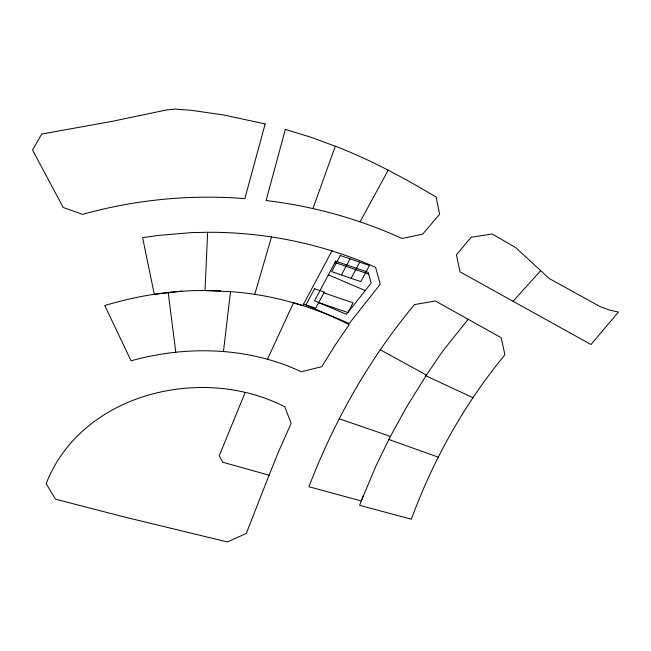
<?xml version="1.0" encoding="UTF-8"?>
<svg xmlns="http://www.w3.org/2000/svg" width="651" height="651" viewBox="0 0 651 651"><rect width="100%" height="100%" fill="white"/><g stroke="black" fill="none" stroke-linecap="round" stroke-linejoin="round"><path stroke-width="0.98" d="M267.52 359.181L293.511 302.805C312.724 308.265 331.416 315.532 349.164 324.711L335.656 344.403L321.765 366.684L301.258 371.754C248.519 346.95 186.739 345.233 131.087 360.825L104.754 305.539C137.215 295.749 171.083 290.305 205.024 290.517L207.645 232.269C265.307 232.008 322.872 243.922 375.603 267.333L380.233 284.275L349.229 323.506L303.602 304.066M223.464 351.589L230.511 291.632C255.029 293.406 279.352 298.125 302.756 305.644L332.043 250.757M254.744 294.374L271.524 236.891M312.919 208.605L335.306 146.223L311.211 137.353L285.35 129.37L266.08 200.541C312.944 206.131 359.01 218.882 401.96 238.486L422.702 234.148L439.628 214.187L436.129 197.025C403.726 177.837 370.557 159.666 335.306 146.223M363.234 495.916L359.596 505.331L411.351 519.213C433.175 459.761 464.602 403.669 504.932 354.795L501.132 337.682L435.389 300.99L414.484 304.578C369.304 358.709 334.126 420.977 308.924 486.736L361.272 500.977L375.969 465.913L390.413 436.422L406.338 407.42L426.413 375.106L380.217 349.717M269.083 475.214L278.84 451.029L291.176 423.296L284.69 406.785C202.607 364.348 81.66 392.838 46.131 483.685L55.481 499.171L123.959 516.894L227.337 541.917L246.249 533.495L269.083 475.214L222.74 462.226L219.232 455.871L245.118 392.553M341.409 274.982L350.026 258.838M351.125 278.311L359.743 262.166M360.019 221.893L388.199 170.155M468.15 319.275L442.68 351.166L425.949 375.79L473.049 397.737M513.061 301.267L540.688 270.67L515.69 247.583L492.18 233.978L471.178 237.265L456.424 254.761L460.037 271.882L591.01 344.517L618.45 312.049L609.841 310.161L600.572 306.849L549.062 278.425L540.688 270.67M207.645 232.269L191.402 232.619L159.031 235.353L142.61 237.672L154.303 294.358L181.906 291.152M201.419 290.444L230.511 291.632M205.024 290.517L220.795 290.842M334.956 262.524L368.678 274.071M323.889 292.86L353.045 302.845L347.878 312.537L318.721 302.552M339.391 418.813L390.413 436.422M388.924 439.506L438.229 457.124M328.389 274.844L365.252 290.558M168.194 292.535L175.786 352.281M265.152 123.934L244.857 198.62C190.304 194.34 135.237 199.588 82.547 214.374L63.196 207.474L32.55 150.039L41.68 134.065L112.68 121.241L166.566 109.962L175.021 109.083L191.37 110.304L223.684 114.983L265.152 123.934M314.604 288.727L305.986 304.88L315.702 308.208L324.32 292.055L314.604 288.727M335.688 261.165L314.547 300.778L346.438 314.36L371.143 283.104L368.189 272.297L335.688 261.165M340.302 255.509L331.685 271.654L360.841 281.639L369.459 265.494L340.302 255.509"/></g></svg>
